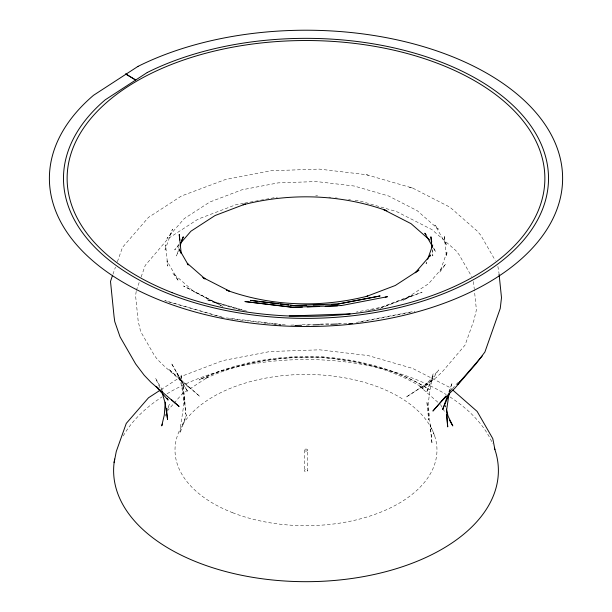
<?xml version="1.0" encoding="UTF-8"?>
<svg xmlns="http://www.w3.org/2000/svg" width="612" height="612" viewBox="0 0 612 612"><rect width="100%" height="100%" fill="white"/><g stroke="black" fill="none" stroke-linecap="round" stroke-linejoin="round"><path stroke-width="0.46" stroke-dasharray="3.06 2.29" d="M136.216 291.32L135.589 295.757L138.22 321.461L140.653 331.559L154.515 355.641L157.322 359.351L164.376 366.259L186.989 386.065L190.454 388.253M178.719 248.051L179.002 246.276M449.499 391.489L452.176 382.73L448.665 392.575M178.291 250.713L176.47 255.977L178.337 250.752M112.937 274.268L115.484 267.1M117.397 261.722L122.499 247.386L148.372 217.474L181.381 196.024L225.468 179.507L271.162 170.74L319.227 169.096L366.389 174.695L412.771 188.114L449.927 207.17L477.284 231.129L480.718 235.146L495.299 260.467M136.338 290.432L139.536 281.466M141.127 276.984L145.281 265.325L168.078 238.619L196.957 219.853L200.254 218.293L235.467 204.89L243.844 203.283M165.202 416.068L165.837 414.286M167.42 409.841L169.325 404.501L167.543 408.388M426.702 261.982L426.067 263.764L427.444 260.781M182.246 425.317L186.584 414.676L179.943 433.334C180.685 420.735 184.235 408.533 183.952 395.857L185.841 414.263L183.11 384.933L185.015 403.469L183.439 398.619L181.053 374.33L181.512 379.838M179.14 244.089L174.695 249.925L179.071 244.884M167.252 411.073L173.494 403.882M174.122 403.163L182.238 393.814L208.149 376.969L204.89 378.721C239.973 362.442 278.613 356.429 317.077 357.194C354.065 359.588 390.961 368.11 422.777 387.771L419.013 385.721L438.337 402.65M449.591 391.825L450.83 390.402M449.981 391.535L451.84 389.4M452.459 388.681L457.776 382.684M161.078 389.607L181.489 376.334L222.952 360.56L270.068 351.517L319.64 349.819L368.279 355.595L412.679 368.432L449.805 387.473L451.962 389.362M376.724 308.915L412.029 295.481L402.903 300.454L428.561 283.769L445.873 263.826L439.791 272.141L447.227 251.234L446.408 256.566L444.236 235.383L444.779 240.462L446.714 245.519L434.91 225.025L438.368 229.202L417.231 210.689L388.513 195.962L354.172 186.025L316.549 181.565L278.208 182.873L241.763 189.865L209.694 202.075L184.189 218.652L166.984 238.473L170.61 234.059L172.462 229.156L165.041 250.025L165.592 244.907L167.764 266.082L166.954 260.811L178.612 281.061L172.821 273.151L194.088 291.786L222.982 306.597L183.539 285.995L215.156 302.206L243.958 310.544M380.021 308.394L422.089 292.161L383.433 306.872L356.322 312.074M244.777 203.108L277.358 197.148M368.325 310.529L371.124 309.993M372.058 309.81L374.858 309.274M356.345 322.447L414.99 311.187M359.986 322.111L412.748 311.982M315.716 195.84L317.582 195.771M290.799 325.125L294.602 324.995M302.206 324.735L311.715 324.406M320.275 324.115L330.732 323.763M338.337 323.503L347.846 323.174M306.268 325.117L311.944 324.918M320.451 324.628L330.84 324.276M338.405 324.016L340.295 323.955M328.851 197.11L330.725 197.332M335.422 197.89L337.304 198.112M348.565 199.451L350.447 199.673M355.136 200.231L358.892 200.675L396.599 211.584L431.934 229.607L455.863 250.568L459.031 254.6L471.638 276.494M226.409 317.919L263.328 322.302M264.277 322.417L273.748 323.534M274.689 323.649L278.475 324.1M282.262 324.551L286.997 325.11M229.959 318.806L233.723 319.25M234.664 319.365L262.9 322.715M266.664 323.159L274.199 324.054M247.034 311.24L206.542 299.528L212.066 301.8L240.248 309.947M223.571 317.582L164.812 300.584L166.977 301.341M167.696 301.594L224.344 317.98M366.389 174.695L368.34 175.262M409.436 187.142L412.771 188.114M175.927 375.646L168.499 369.013L199.856 396.484L179.691 378.813L182.636 382.837L171.345 363.222L187.616 391.634L176.776 372.807L180.754 382.332L182.988 393.179M433.342 247.959L435.706 252.067L433.885 248.005M440.487 404.532L442.377 407.822M442.851 408.64L445.222 412.756M162.494 390.318L155.479 378.139L160.007 387.893M434.612 435.79L430.106 424.782L432.057 443.799L429.058 413.513L426.793 401.449L428.691 419.962C426.931 404.257 430.045 388.987 433.212 373.702L426.51 392.537C429.379 384.428 433.816 377 438.659 369.962L422.242 388.88L425.707 386.019L432.539 379.976L406.039 397.196L436.333 377.543L442.82 371.201L465.097 345.03L473.948 320.168L476.411 309.901L474.338 289.705M497.885 266.427L498.956 272.937M445.987 407.286L445.528 405.504L445.72 407.424M473.405 281.566L474.246 288.788M432.202 249.543L432.852 255.923L432.332 250.461M307.737 450.141A1.737 1.002 0 0 1 305.028 450.906A1.737 1.002 0 0 1 305.243 449.17A1.737 1.002 0 0 1 307.737 450.141L307.737 470.682A1.737 1.002 0 0 1 305.028 471.439A1.737 1.002 0 0 1 305.243 469.71A1.737 1.002 0 0 1 307.737 470.682M304.263 450.004L304.263 470.536M123.219 435.951A192.39 111.078 0 0 1 162.157 396.851M167.061 393.776A192.39 111.078 0 0 1 446.232 394.572M449.981 396.943A192.39 111.078 0 0 1 492.706 443.815M201.249 378.752L199.084 380.006C236.178 362.786 277.037 356.436 317.712 357.24C356.827 359.764 395.842 368.784 429.486 389.569L426.977 388.115C394.021 367.751 355.802 358.923 317.475 356.444C277.626 355.656 237.594 361.883 201.249 378.752M232.545 512.68A130.976 75.613 0 0 0 436.631 455.496A130.976 75.613 0 0 0 248.816 382.041A130.976 75.613 0 0 0 232.545 512.68"/><path stroke-width="0.92" d="M165.255 402.138L164.284 415.112L161.721 425.853L162.356 424.078M449.124 393.164L446.599 410.071L447.716 426.878L446.477 414.798M114.107 462.649L116.272 451.48L126.271 423.397L148.517 397.769L160.29 390.112M112.294 276.058L110.504 281.436L114.039 316.327L114.758 321.629L120.067 336.891L135.657 363.964L144.218 375.263L151.049 382.401L179.109 406.46L171.306 399.628M180.196 245.527L183.294 236.806L181.542 240.723M427.658 259.297L432.745 245.007M447.25 396.576L442.652 409.482L449.713 392.873M429.815 256.428L430.657 254.997L415.234 272.776L418.952 270.106L395.298 285.483L366.435 296.46M441.925 400.814L454.884 388.161L475.914 363.926L484.903 352.03L500.241 308.456L501.496 297.669L499.055 273.885M460.377 381.2L457.416 384.611L482.187 356.069M180.945 242.727L190.944 231.198L215.034 215.546L245.328 204.018L243.041 204.775C290.302 192.711 340.876 194.126 386.868 210.75M445.888 396.094L432.906 411.05L445.88 396.392M366.297 296.552L367.774 296.063C321.399 307.897 271.782 306.513 226.654 290.203L228.781 290.914M377.841 296.445L380.113 295.91L338.061 303.98L293.829 305.487L250.423 300.339L257.736 301.41M385.2 297.172L387.457 296.69L341.198 305.61M376.916 296.621L337.082 304.271L331.36 304.462M295.152 305.702L306.589 305.312M313.26 305.082L323.74 304.722M341.244 305.556L292.62 307.216L244.915 301.555L292.987 307.408L302.443 307.086M307.17 306.926L319.464 306.505M325.133 306.314L337.426 305.893M289.247 315.976L350.133 313.895M294.93 325.5L301.548 325.278M312.885 324.888L319.502 324.658M330.84 324.276L337.457 324.046M348.802 323.664L352.581 323.534M259.603 301.632L268.018 302.626M269.892 302.848L278.307 303.85M280.174 304.072L288.589 305.067M290.463 305.289L294.196 305.732M263.841 322.822L265.723 323.044M274.199 324.054L276.081 324.276M278.904 324.612L280.786 324.834M386.134 210.505L383.938 209.771L411.057 223.678L429.593 239.919M229.492 291.151L202.863 277.496L204.905 278.95M452.681 389.989L477.131 411.409L492.79 438.613L494.924 449.629M204.859 278.69L187.31 263.321L188.267 264.965L179.064 248.946L181.221 253.605L179.255 234.488L179.668 239.973M156.412 386.577L158.539 388.444M161.377 390.93L162.792 392.17M156.098 386.57L168.101 400.064L167.168 398.435M426.006 234.648L424.827 233.18L432.401 246.322M449.483 420.153L452.796 425.914L448.045 416.068L446.446 409.068M162.394 393.524L165.095 402.872L167.573 419.603L166.433 408.541M431.735 242.054L430.894 236.79L432.011 247.722M494.351 447.969A192.39 111.078 0 0 1 315.716 581.545A192.39 111.078 0 0 1 114.658 459.054M138.029 66.371L93.537 95.288A256.612 148.158 0 0 0 265.363 324.658A256.612 148.158 0 0 0 552.812 137.815A256.612 148.158 0 0 0 138.029 66.371M147.255 72.507L105.218 99.832A242.513 140.01 0 0 0 267.589 316.603A242.513 140.01 0 0 0 539.249 140.026A242.513 140.01 0 0 0 147.255 72.507M135.688 80.027L125.781 74.006L135.688 80.027M172.041 292.613A238.871 137.907 0 0 0 544.252 188.32A238.871 137.907 0 0 0 201.708 54.361A238.871 137.907 0 0 0 172.041 292.613"/></g></svg>
